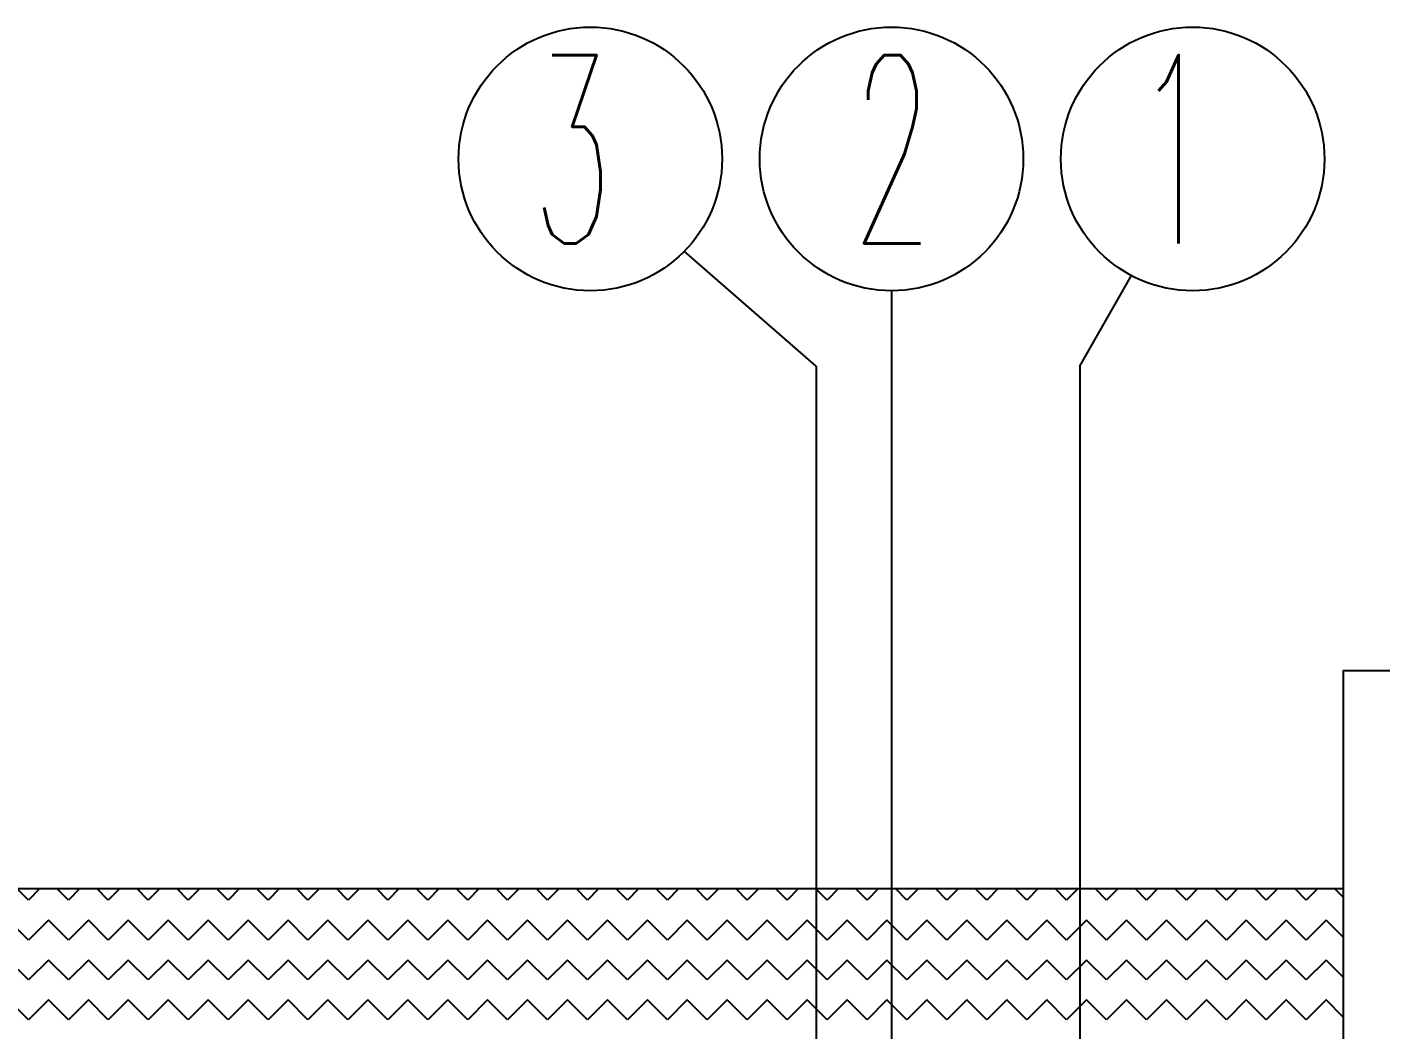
# Model space of a CAD drawing. Extents: x 78 to 306, y -397 to 18.
# Drawn here: x 280.6032 to 280.6751, y -396.3348 to -396.2816 of the extents above; entities that cross this region are included whole.
import ezdxf

# ---------------------------------------------------------------- set-up
doc = ezdxf.new("R2010")
doc.units = 0
doc.header["$LTSCALE"] = 0.5
doc.header["$MEASUREMENT"] = 0
doc.linetypes.add('DASHDOT2', pattern=[0.5, 0.25, -0.125, 0, -0.125])
for name, color, linetype in [('AKS', 5, 'DASHDOT2'), ('KAPI', 1, 'CONTINUOUS'), ('KOLON', 4, 'CONTINUOUS'), ('TARAMA', 8, 'CONTINUOUS'), ('TEFRIS', 11, 'CONTINUOUS')]:
    doc.layers.add(name, color=color, linetype=linetype)
doc.styles.add('OLCU', font='romans.shx', dxfattribs={"width": 0.6, "height": 0.125})

msp = doc.modelspace()

# ---------------------------------------------------------------- linework, layer by layer
at = {"layer": 'AKS'}
for p, q in [((280.645144, -396.29956), (280.638136, -396.293466)), ((280.659144, -396.29956), (280.661889, -396.294757)), ((280.649144, -396.29556), (280.649144, -396.94956)), ((280.645144, -396.29956), (280.645144, -396.94956)), ((280.659144, -396.29956), (280.659144, -396.94956))]:
    msp.add_line(p, q, dxfattribs=at)
at = {"layer": 'KAPI', "ltscale": 1.4}
for p, q in [((280.673144, -396.315722), (280.673144, -396.37456)), ((280.673144, -396.315722), (280.677144, -396.315722)), ((280.519144, -396.32731), (280.673144, -396.32731))]:
    msp.add_line(p, q, dxfattribs=at)
at = {"layer": 'TARAMA', "ltscale": 1.4}
for p, q in [((280.603293, -396.32792), (280.602683, -396.32731)), ((280.603903, -396.32731), (280.603293, -396.32792)), ((280.605414, -396.32792), (280.604804, -396.32731)), ((280.606024, -396.32731), (280.605414, -396.32792)), ((280.607535, -396.32792), (280.606925, -396.32731)), ((280.608146, -396.32731), (280.607535, -396.32792)), ((280.609657, -396.32792), (280.609046, -396.32731)), ((280.610267, -396.32731), (280.609657, -396.32792)), ((280.611778, -396.32792), (280.611168, -396.32731)), ((280.612388, -396.32731), (280.611778, -396.32792)), ((280.613899, -396.32792), (280.613289, -396.32731)), ((280.61451, -396.32731), (280.613899, -396.32792)), ((280.616021, -396.32792), (280.61541, -396.32731)), ((280.616631, -396.32731), (280.616021, -396.32792)), ((280.618142, -396.32792), (280.617532, -396.32731)), ((280.618752, -396.32731), (280.618142, -396.32792)), ((280.620263, -396.32792), (280.619653, -396.32731)), ((280.620874, -396.32731), (280.620263, -396.32792)), ((280.622385, -396.32792), (280.621774, -396.32731)), ((280.622995, -396.32731), (280.622385, -396.32792)), ((280.624506, -396.32792), (280.623896, -396.32731)), ((280.625116, -396.32731), (280.624506, -396.32792)), ((280.626627, -396.32792), (280.626017, -396.32731)), ((280.627238, -396.32731), (280.626627, -396.32792)), ((280.628749, -396.32792), (280.628138, -396.32731)), ((280.629359, -396.32731), (280.628749, -396.32792)), ((280.63087, -396.32792), (280.63026, -396.32731)), ((280.63148, -396.32731), (280.63087, -396.32792)), ((280.632991, -396.32792), (280.632381, -396.32731)), ((280.633602, -396.32731), (280.632991, -396.32792)), ((280.635113, -396.32792), (280.634502, -396.32731)), ((280.635723, -396.32731), (280.635113, -396.32792)), ((280.637234, -396.32792), (280.636624, -396.32731)), ((280.637844, -396.32731), (280.637234, -396.32792)), ((280.639355, -396.32792), (280.638745, -396.32731)), ((280.639966, -396.32731), (280.639355, -396.32792)), ((280.641477, -396.32792), (280.640866, -396.32731)), ((280.642087, -396.32731), (280.641477, -396.32792)), ((280.643598, -396.32792), (280.642988, -396.32731)), ((280.644208, -396.32731), (280.643598, -396.32792)), ((280.645719, -396.32792), (280.645109, -396.32731)), ((280.64633, -396.32731), (280.645719, -396.32792)), ((280.647841, -396.32792), (280.64723, -396.32731)), ((280.648451, -396.32731), (280.647841, -396.32792)), ((280.649962, -396.32792), (280.649352, -396.32731)), ((280.650572, -396.32731), (280.649962, -396.32792)), ((280.652083, -396.32792), (280.651473, -396.32731)), ((280.652694, -396.32731), (280.652083, -396.32792)), ((280.654205, -396.32792), (280.653594, -396.32731)), ((280.654815, -396.32731), (280.654205, -396.32792)), ((280.656326, -396.32792), (280.655716, -396.32731)), ((280.656936, -396.32731), (280.656326, -396.32792)), ((280.658447, -396.32792), (280.657837, -396.32731)), ((280.659058, -396.32731), (280.658447, -396.32792)), ((280.660568, -396.32792), (280.659958, -396.32731)), ((280.661179, -396.32731), (280.660568, -396.32792)), ((280.66269, -396.32792), (280.662079, -396.32731)), ((280.6633, -396.32731), (280.66269, -396.32792)), ((280.664811, -396.32792), (280.664201, -396.32731)), ((280.665421, -396.32731), (280.664811, -396.32792)), ((280.666932, -396.32792), (280.666322, -396.32731)), ((280.667543, -396.32731), (280.666932, -396.32792)), ((280.669054, -396.32792), (280.668443, -396.32731)), ((280.669664, -396.32731), (280.669054, -396.32792)), ((280.671175, -396.32792), (280.670565, -396.32731)), ((280.671785, -396.32731), (280.671175, -396.32792)), ((280.673144, -396.327768), (280.672686, -396.32731)), ((280.603293, -396.330042), (280.602232, -396.328981)), ((280.604353, -396.328981), (280.603293, -396.330042)), ((280.605414, -396.330042), (280.604353, -396.328981)), ((280.606475, -396.328981), (280.605414, -396.330042)), ((280.607535, -396.330042), (280.606475, -396.328981)), ((280.608596, -396.328981), (280.607535, -396.330042)), ((280.609657, -396.330042), (280.608596, -396.328981)), ((280.610717, -396.328981), (280.609657, -396.330042)), ((280.611778, -396.330042), (280.610717, -396.328981)), ((280.612839, -396.328981), (280.611778, -396.330042)), ((280.613899, -396.330042), (280.612839, -396.328981)), ((280.61496, -396.328981), (280.613899, -396.330042)), ((280.616021, -396.330042), (280.61496, -396.328981)), ((280.617081, -396.328981), (280.616021, -396.330042)), ((280.618142, -396.330042), (280.617081, -396.328981)), ((280.619203, -396.328981), (280.618142, -396.330042)), ((280.620263, -396.330042), (280.619203, -396.328981)), ((280.621324, -396.328981), (280.620263, -396.330042)), ((280.622385, -396.330042), (280.621324, -396.328981)), ((280.623445, -396.328981), (280.622385, -396.330042)), ((280.624506, -396.330042), (280.623445, -396.328981)), ((280.625567, -396.328981), (280.624506, -396.330042)), ((280.626627, -396.330042), (280.625567, -396.328981)), ((280.627688, -396.328981), (280.626627, -396.330042)), ((280.628749, -396.330042), (280.627688, -396.328981)), ((280.629809, -396.328981), (280.628749, -396.330042)), ((280.63087, -396.330042), (280.629809, -396.328981)), ((280.631931, -396.328981), (280.63087, -396.330042)), ((280.632991, -396.330042), (280.631931, -396.328981)), ((280.634052, -396.328981), (280.632991, -396.330042)), ((280.635113, -396.330042), (280.634052, -396.328981)), ((280.636173, -396.328981), (280.635113, -396.330042)), ((280.637234, -396.330042), (280.636173, -396.328981)), ((280.638295, -396.328981), (280.637234, -396.330042)), ((280.639355, -396.330042), (280.638295, -396.328981)), ((280.640416, -396.328981), (280.639355, -396.330042)), ((280.641477, -396.330042), (280.640416, -396.328981)), ((280.642537, -396.328981), (280.641477, -396.330042)), ((280.643598, -396.330042), (280.642537, -396.328981)), ((280.644659, -396.328981), (280.643598, -396.330042)), ((280.645719, -396.330042), (280.644659, -396.328981)), ((280.64678, -396.328981), (280.645719, -396.330042)), ((280.647841, -396.330042), (280.64678, -396.328981)), ((280.648901, -396.328981), (280.647841, -396.330042)), ((280.649962, -396.330042), (280.648901, -396.328981)), ((280.651023, -396.328981), (280.649962, -396.330042)), ((280.652083, -396.330042), (280.651023, -396.328981)), ((280.653144, -396.328981), (280.652083, -396.330042)), ((280.654205, -396.330042), (280.653144, -396.328981)), ((280.655265, -396.328981), (280.654205, -396.330042)), ((280.656326, -396.330042), (280.655265, -396.328981)), ((280.657387, -396.328981), (280.656326, -396.330042)), ((280.658447, -396.330042), (280.657387, -396.328981)), ((280.659508, -396.328981), (280.658447, -396.330042)), ((280.660568, -396.330042), (280.659508, -396.328981)), ((280.661629, -396.328981), (280.660568, -396.330042)), ((280.66269, -396.330042), (280.661629, -396.328981)), ((280.66375, -396.328981), (280.66269, -396.330042)), ((280.664811, -396.330042), (280.66375, -396.328981)), ((280.665872, -396.328981), (280.664811, -396.330042)), ((280.666932, -396.330042), (280.665872, -396.328981)), ((280.667993, -396.328981), (280.666932, -396.330042)), ((280.669054, -396.330042), (280.667993, -396.328981)), ((280.670114, -396.328981), (280.669054, -396.330042)), ((280.671175, -396.330042), (280.670114, -396.328981)), ((280.672236, -396.328981), (280.671175, -396.330042)), ((280.673144, -396.329889), (280.672236, -396.328981)), ((280.603293, -396.332163), (280.602232, -396.331102)), ((280.604353, -396.331102), (280.603293, -396.332163)), ((280.605414, -396.332163), (280.604353, -396.331102)), ((280.606475, -396.331102), (280.605414, -396.332163)), ((280.607535, -396.332163), (280.606475, -396.331102)), ((280.608596, -396.331102), (280.607535, -396.332163)), ((280.609657, -396.332163), (280.608596, -396.331102)), ((280.610717, -396.331102), (280.609657, -396.332163)), ((280.611778, -396.332163), (280.610717, -396.331102)), ((280.612839, -396.331102), (280.611778, -396.332163)), ((280.613899, -396.332163), (280.612839, -396.331102)), ((280.61496, -396.331102), (280.613899, -396.332163)), ((280.616021, -396.332163), (280.61496, -396.331102)), ((280.617081, -396.331102), (280.616021, -396.332163)), ((280.618142, -396.332163), (280.617081, -396.331102)), ((280.619203, -396.331102), (280.618142, -396.332163)), ((280.620263, -396.332163), (280.619203, -396.331102)), ((280.621324, -396.331102), (280.620263, -396.332163)), ((280.622385, -396.332163), (280.621324, -396.331102)), ((280.623445, -396.331102), (280.622385, -396.332163)), ((280.624506, -396.332163), (280.623445, -396.331102)), ((280.625567, -396.331102), (280.624506, -396.332163)), ((280.626627, -396.332163), (280.625567, -396.331102)), ((280.627688, -396.331102), (280.626627, -396.332163)), ((280.628749, -396.332163), (280.627688, -396.331102)), ((280.629809, -396.331102), (280.628749, -396.332163)), ((280.63087, -396.332163), (280.629809, -396.331102)), ((280.631931, -396.331102), (280.63087, -396.332163)), ((280.632991, -396.332163), (280.631931, -396.331102)), ((280.634052, -396.331102), (280.632991, -396.332163)), ((280.635113, -396.332163), (280.634052, -396.331102)), ((280.636173, -396.331102), (280.635113, -396.332163)), ((280.637234, -396.332163), (280.636173, -396.331102)), ((280.638295, -396.331102), (280.637234, -396.332163)), ((280.639355, -396.332163), (280.638295, -396.331102)), ((280.640416, -396.331102), (280.639355, -396.332163)), ((280.641477, -396.332163), (280.640416, -396.331102)), ((280.642537, -396.331102), (280.641477, -396.332163)), ((280.643598, -396.332163), (280.642537, -396.331102)), ((280.644659, -396.331102), (280.643598, -396.332163)), ((280.645719, -396.332163), (280.644659, -396.331102)), ((280.64678, -396.331102), (280.645719, -396.332163)), ((280.647841, -396.332163), (280.64678, -396.331102)), ((280.648901, -396.331102), (280.647841, -396.332163)), ((280.649962, -396.332163), (280.648901, -396.331102)), ((280.651023, -396.331102), (280.649962, -396.332163)), ((280.652083, -396.332163), (280.651023, -396.331102)), ((280.653144, -396.331102), (280.652083, -396.332163)), ((280.654205, -396.332163), (280.653144, -396.331102)), ((280.655265, -396.331102), (280.654205, -396.332163)), ((280.656326, -396.332163), (280.655265, -396.331102)), ((280.657387, -396.331102), (280.656326, -396.332163)), ((280.658447, -396.332163), (280.657387, -396.331102)), ((280.659508, -396.331102), (280.658447, -396.332163)), ((280.660568, -396.332163), (280.659508, -396.331102)), ((280.661629, -396.331102), (280.660568, -396.332163)), ((280.66269, -396.332163), (280.661629, -396.331102)), ((280.66375, -396.331102), (280.66269, -396.332163)), ((280.664811, -396.332163), (280.66375, -396.331102)), ((280.665872, -396.331102), (280.664811, -396.332163)), ((280.666932, -396.332163), (280.665872, -396.331102)), ((280.667993, -396.331102), (280.666932, -396.332163)), ((280.669054, -396.332163), (280.667993, -396.331102)), ((280.670114, -396.331102), (280.669054, -396.332163)), ((280.671175, -396.332163), (280.670114, -396.331102)), ((280.672236, -396.331102), (280.671175, -396.332163)), ((280.673144, -396.33201), (280.672236, -396.331102)), ((280.603293, -396.334284), (280.602232, -396.333224)), ((280.604353, -396.333224), (280.603293, -396.334284)), ((280.605414, -396.334284), (280.604353, -396.333224)), ((280.606475, -396.333224), (280.605414, -396.334284)), ((280.607535, -396.334284), (280.606475, -396.333224)), ((280.608596, -396.333224), (280.607535, -396.334284)), ((280.609657, -396.334284), (280.608596, -396.333224)), ((280.610717, -396.333224), (280.609657, -396.334284)), ((280.611778, -396.334284), (280.610717, -396.333224)), ((280.612839, -396.333224), (280.611778, -396.334284)), ((280.613899, -396.334284), (280.612839, -396.333224)), ((280.61496, -396.333224), (280.613899, -396.334284)), ((280.616021, -396.334284), (280.61496, -396.333224)), ((280.617081, -396.333224), (280.616021, -396.334284)), ((280.618142, -396.334284), (280.617081, -396.333224)), ((280.619203, -396.333224), (280.618142, -396.334284)), ((280.620263, -396.334284), (280.619203, -396.333224)), ((280.621324, -396.333224), (280.620263, -396.334284)), ((280.622385, -396.334284), (280.621324, -396.333224)), ((280.623445, -396.333224), (280.622385, -396.334284)), ((280.624506, -396.334284), (280.623445, -396.333224)), ((280.625567, -396.333224), (280.624506, -396.334284)), ((280.626627, -396.334284), (280.625567, -396.333224)), ((280.627688, -396.333224), (280.626627, -396.334284)), ((280.628749, -396.334284), (280.627688, -396.333224)), ((280.629809, -396.333224), (280.628749, -396.334284)), ((280.63087, -396.334284), (280.629809, -396.333224)), ((280.631931, -396.333224), (280.63087, -396.334284)), ((280.632991, -396.334284), (280.631931, -396.333224)), ((280.634052, -396.333224), (280.632991, -396.334284)), ((280.635113, -396.334284), (280.634052, -396.333224)), ((280.636173, -396.333224), (280.635113, -396.334284)), ((280.637234, -396.334284), (280.636173, -396.333224)), ((280.638295, -396.333224), (280.637234, -396.334284)), ((280.639355, -396.334284), (280.638295, -396.333224)), ((280.640416, -396.333224), (280.639355, -396.334284)), ((280.641477, -396.334284), (280.640416, -396.333224)), ((280.642537, -396.333224), (280.641477, -396.334284)), ((280.643598, -396.334284), (280.642537, -396.333224)), ((280.644659, -396.333224), (280.643598, -396.334284)), ((280.645719, -396.334284), (280.644659, -396.333224)), ((280.64678, -396.333224), (280.645719, -396.334284)), ((280.647841, -396.334284), (280.64678, -396.333224)), ((280.648901, -396.333224), (280.647841, -396.334284)), ((280.649962, -396.334284), (280.648901, -396.333224)), ((280.651023, -396.333224), (280.649962, -396.334284)), ((280.652083, -396.334284), (280.651023, -396.333224)), ((280.653144, -396.333224), (280.652083, -396.334284)), ((280.654205, -396.334284), (280.653144, -396.333224)), ((280.655265, -396.333224), (280.654205, -396.334284)), ((280.656326, -396.334284), (280.655265, -396.333224)), ((280.657387, -396.333224), (280.656326, -396.334284)), ((280.658447, -396.334284), (280.657387, -396.333224)), ((280.659508, -396.333224), (280.658447, -396.334284)), ((280.660568, -396.334284), (280.659508, -396.333224)), ((280.661629, -396.333224), (280.660568, -396.334284)), ((280.66269, -396.334284), (280.661629, -396.333224)), ((280.66375, -396.333224), (280.66269, -396.334284)), ((280.664811, -396.334284), (280.66375, -396.333224)), ((280.665872, -396.333224), (280.664811, -396.334284)), ((280.666932, -396.334284), (280.665872, -396.333224)), ((280.667993, -396.333224), (280.666932, -396.334284)), ((280.669054, -396.334284), (280.667993, -396.333224)), ((280.670114, -396.333224), (280.669054, -396.334284)), ((280.671175, -396.334284), (280.670114, -396.333224)), ((280.672236, -396.333224), (280.671175, -396.334284)), ((280.673144, -396.334132), (280.672236, -396.333224))]:
    msp.add_line(p, q, dxfattribs=at)
at = {"layer": 'TEFRIS'}
for centre in [(280.633144, -396.28856), (280.649144, -396.28856), (280.665144, -396.28856)]:
    msp.add_circle(centre, 0.007, dxfattribs=at)

# ---------------------------------------------------------------- texts
at = {"layer": 'KOLON', "style": 'OLCU', "width": 0.5}
for s, p in [('3', (280.630041, -396.293044)), ('2', (280.647041, -396.293044)), ('1', (280.662041, -396.293044))]:
    msp.add_text(s, height=0.01, dxfattribs=at).set_placement(p)

doc.saveas('drawing.dxf')
